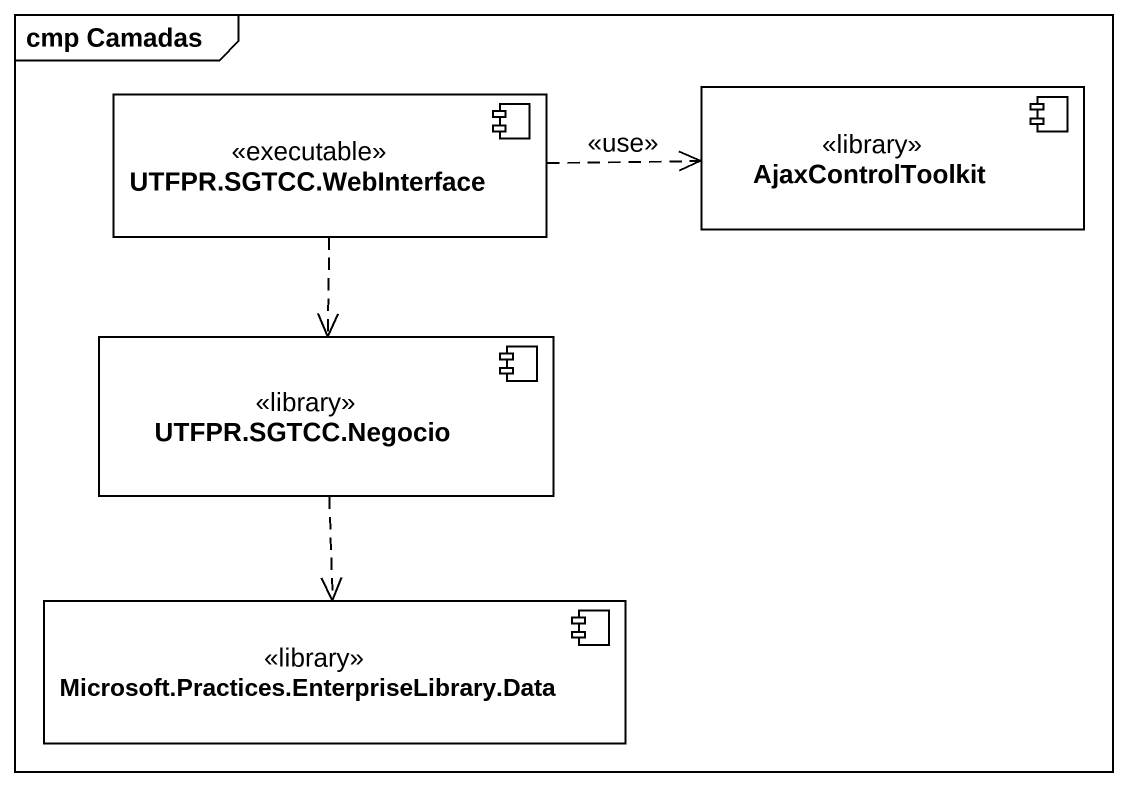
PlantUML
@startuml
mainframe cmp Camadas
component "UTFPR.SGTCC.WebInterface" as UTFPR_SGTCC_WebInterface <<executable>>
component AjaxControlToolkit <<library>>
component "UTFPR.SGTCC.Negocio" as UTFPR_SGTCC_Negocio <<library>>
component "Microsoft.Practices.EnterpriseLibrary.Data" as Microsoft_Practices <<library>>
UTFPR_SGTCC_WebInterface .right.> AjaxControlToolkit : <<use>>
UTFPR_SGTCC_WebInterface ..> UTFPR_SGTCC_Negocio
UTFPR_SGTCC_Negocio ..> Microsoft_Practices
@enduml
